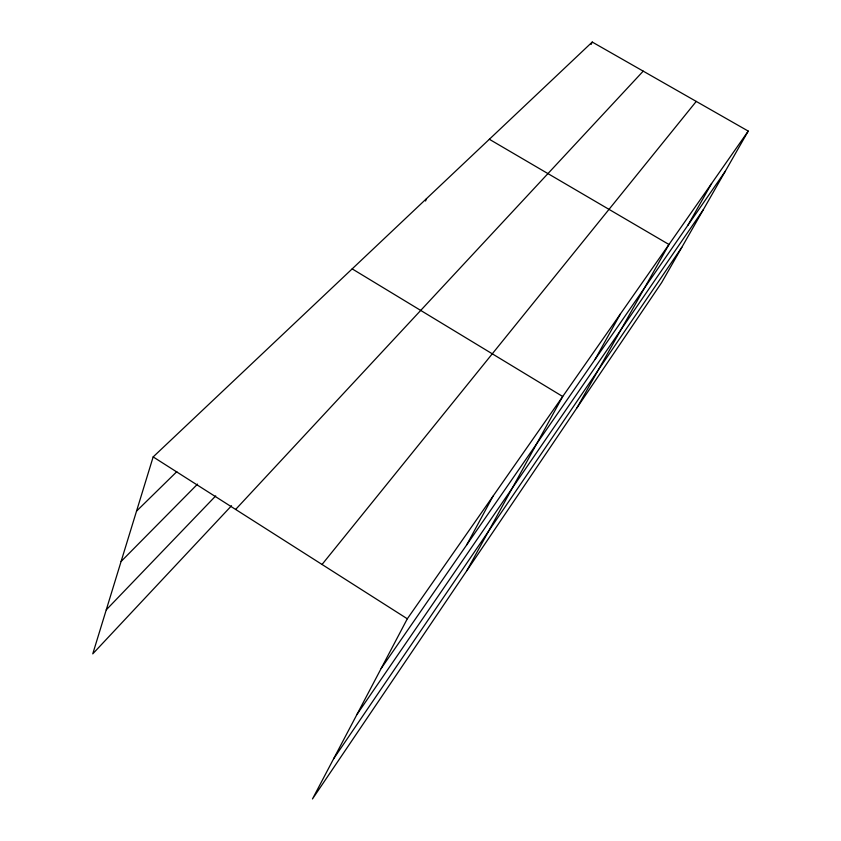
<?xml version="1.0" encoding="UTF-8"?>
<svg xmlns="http://www.w3.org/2000/svg" width="841" height="841" viewBox="0 0 841 841"><rect width="100%" height="100%" fill="white"/><g stroke="black" fill="none" stroke-linecap="round" stroke-linejoin="round"><path stroke-width="1.26" d="M748.238 131.091L407.317 618.787L312.474 798.95L661.688 282.544L748.238 131.091L592.243 42.05L153.157 456.915L92.762 653.856L231.538 505.735M425.546 201.01L426.534 198.623M591.139 44.415L592.243 42.05M466.734 544.821L493.057 496.137M466.871 570.629L562.703 396.5L352.179 268.878M595.039 359.443L620.395 313.977M577 407.78L668.963 244.489L489.346 139.27M687.812 225.399L711.581 183.517M333.604 758.813L681.809 247.338M356.899 714.566L703.423 209.525M381.152 668.49L725.299 171.228M322.04 564.469L696.253 101.414M235.638 509.446L643.218 71.138M106.25 609.872L215.716 495.906M121.104 561.452L197.551 484.122M136.536 511.128L176.82 471.643M153.157 456.915L407.317 618.787"/></g></svg>
